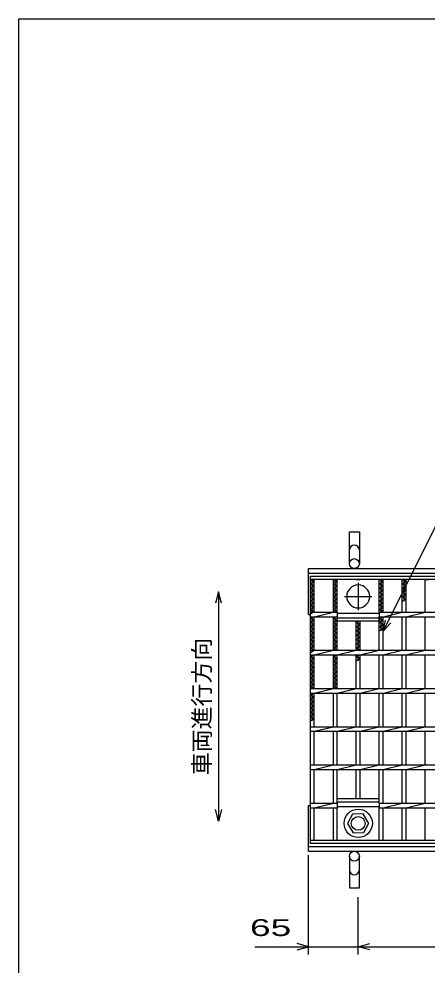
# Model space of a CAD drawing. Units: millimetres, scale not verified. Extents: x -1820 to 1731, y -1282 to 1054.
# Drawn here: x -1729 to -1196, y -185 to 1054 of the extents above; entities that cross this region are included whole.
import ezdxf
from ezdxf.enums import TextEntityAlignment as Align

# ---------------------------------------------------------------- set-up
doc = ezdxf.new("R2010")
doc.units = ezdxf.units.MM
doc.header["$LTSCALE"] = 10
doc.linetypes.add('CHAIN', pattern=[18.5, 12, -1.5, 3.5, -1.5])
for name, color, linetype, lineweight in [('0_2', 150, 'Continuous', 25), ('16', 3, 'Continuous', 25), ('19', 6, 'Continuous', 25), ('22', 4, 'Continuous', 25)]:
    doc.layers.add(name, color=color, linetype=linetype, lineweight=lineweight)
doc.styles.add('ベクトル', font='')
doc.styles.get('ベクトル').set_extended_font_data('ベクトル')

msp = doc.modelspace()

# ---------------------------------------------------------------- linework, layer by layer
at = {"layer": '0_2'}
for p, q in [((-1729, -1146.5), (-1729, 1053.5)), ((-1729, 1053.5), (1731, 1053.5))]:
    msp.add_line(p, q, dxfattribs=at)
at = {"layer": '16'}
for p, q in [((-1348, 324), (-353, 324)), ((-1348, 319.5), (-1348, 324)), ((-353, 319.5), (-1348, 319.5)), ((-1348, -21.5), (-1348, 319.5)), ((-1348, 319.5), (-1343, 319.5)), ((-1343, 316.7), (-1348, 319.5)), ((-1348, 313.9), (-1343, 316.7)), ((-1343, 311.1), (-1348, 313.9)), ((-1348, 308.3), (-1343, 311.1)), ((-1345.5, 277), (-1345.5, 319.5)), ((-1343, 277), (-1343, 319.5)), ((-1318, 277), (-1318, 319.5)), ((-1318, 319.5), (-1313, 319.5)), ((-1313, 316.7), (-1318, 319.5)), ((-1318, 313.9), (-1313, 316.7)), ((-1313, 311.1), (-1318, 313.9)), ((-1318, 308.3), (-1313, 311.1)), ((-1315.5, 277), (-1315.5, 319.5)), ((-1313, 277), (-1313, 319.5)), ((-1288, 319.5), (-1283, 319.5)), ((-1258, 277), (-1258, 319.5)), ((-1258, 319.5), (-1253, 319.5)), ((-1253, 316.7), (-1258, 319.5)), ((-1258, 313.9), (-1253, 316.7)), ((-1253, 311.1), (-1258, 313.9)), ((-1258, 308.3), (-1253, 311.1)), ((-1255.5, 277), (-1255.5, 319.5)), ((-1253, 277), (-1253, 319.5)), ((-1228, 277), (-1228, 319.5)), ((-1228, 319.5), (-1223, 319.5)), ((-1223, 316.7), (-1228, 319.5)), ((-1228, 313.9), (-1223, 316.7)), ((-1223, 311.1), (-1228, 313.9)), ((-1228, 308.3), (-1223, 311.1)), ((-1225.5, 291.5), (-1225.5, 319.5)), ((-1223, 277), (-1223, 319.5)), ((-1198, 277), (-1198, 319.5)), ((-1198, 319.5), (-1193, 319.5)), ((-1343, 305.5), (-1348, 308.3)), ((-1348, 302.7), (-1343, 305.5)), ((-1343, 299.9), (-1348, 302.7)), ((-1348, 297.1), (-1343, 299.9)), ((-1313, 305.5), (-1318, 308.3)), ((-1318, 302.7), (-1313, 305.5)), ((-1313, 299.9), (-1318, 302.7)), ((-1318, 297.1), (-1313, 299.9)), ((-1253, 305.5), (-1258, 308.3)), ((-1258, 302.7), (-1253, 305.5)), ((-1253, 299.9), (-1258, 302.7)), ((-1258, 297.1), (-1253, 299.9)), ((-1223, 305.5), (-1228, 308.3)), ((-1228, 302.7), (-1223, 305.5)), ((-1223, 299.9), (-1228, 302.7)), ((-1228, 297.1), (-1223, 299.9)), ((-1343, 294.3), (-1348, 297.1)), ((-1348, 291.5), (-1343, 294.3)), ((-1343, 288.7), (-1348, 291.5)), ((-1348, 285.9), (-1343, 288.7)), ((-1343, 283.1), (-1348, 285.9)), ((-1313, 294.3), (-1318, 297.1)), ((-1318, 291.5), (-1313, 294.3)), ((-1313, 288.7), (-1318, 291.5)), ((-1318, 285.9), (-1313, 288.7)), ((-1313, 283.1), (-1318, 285.9)), ((-1253, 294.3), (-1258, 297.1)), ((-1258, 291.5), (-1253, 294.3)), ((-1253, 288.7), (-1258, 291.5)), ((-1258, 285.9), (-1253, 288.7)), ((-1253, 283.1), (-1258, 285.9)), ((-1223, 294.3), (-1228, 297.1)), ((-1228, 291.5), (-1223, 294.3)), ((-1348, 280.3), (-1343, 283.1)), ((-1343, 277.5), (-1348, 280.3)), ((-1348, 274.7), (-1343, 277.5)), ((-1348, 277), (-1313, 277)), ((-1348, 271), (-1348, 277)), ((-1343, 271), (-1318, 277)), ((-1318, 280.3), (-1313, 283.1)), ((-1313, 277.5), (-1318, 280.3)), ((-1313.89, 277), (-1313, 277.5)), ((-1313, 277), (-1313, 271)), ((-1313, 275.5), (-1258, 275.5)), ((-1258, 280.3), (-1253, 283.1)), ((-1253, 277.5), (-1258, 280.3)), ((-1258, 277), (-443, 277)), ((-1258, 277), (-1258, 271)), ((-1253.89, 277), (-1253, 277.5)), ((-1253, 271), (-1228, 277)), ((-1223, 271), (-1198, 277)), ((-1348, 271), (-1313, 271)), ((-1348, 269.1), (-1344.61, 271)), ((-1343, 266.3), (-1348, 269.1)), ((-1348, 263.5), (-1343, 266.3)), ((-1343, 260.7), (-1348, 263.5)), ((-1348, 257.9), (-1343, 260.7)), ((-1345.5, 227), (-1345.5, 271)), ((-1343, 227), (-1343, 271)), ((-1318, 227), (-1318, 271)), ((-1318, 269.1), (-1314.61, 271)), ((-1313, 266.3), (-1318, 269.1)), ((-1318, 263.5), (-1313, 266.3)), ((-1313, 260.7), (-1318, 263.5)), ((-1318, 257.9), (-1313, 260.7)), ((-1315.5, 227), (-1315.5, 271)), ((-1313, 227), (-1313, 271)), ((-1313, 269.5), (-1258, 269.5)), ((-1313, 265), (-1313, 269.5)), ((-1258, 265), (-1313, 265)), ((-1288, 227), (-1288, 265)), ((-1288, 263.5), (-1285.32, 265)), ((-1283, 260.7), (-1288, 263.5)), ((-1288, 257.9), (-1283, 260.7)), ((-1285.5, 227), (-1285.5, 265)), ((-1283, 227), (-1283, 265)), ((-1258, 271), (-443, 271)), ((-1258, 227), (-1258, 271)), ((-1258, 269.1), (-1254.61, 271)), ((-1258, 269.5), (-1258, 265)), ((-1253, 266.3), (-1258, 269.1)), ((-1258, 263.5), (-1253, 266.3)), ((-1253, 260.7), (-1258, 263.5)), ((-1258, 257.9), (-1253, 260.7)), ((-1255.5, 252.3), (-1255.5, 271)), ((-1253, 227), (-1253, 271)), ((-1228, 227), (-1228, 271)), ((-1223, 227), (-1223, 271)), ((-1198, 227), (-1198, 271)), ((-1343, 255.1), (-1348, 257.9)), ((-1348, 252.3), (-1343, 255.1)), ((-1343, 249.5), (-1348, 252.3)), ((-1348, 246.7), (-1343, 249.5)), ((-1313, 255.1), (-1318, 257.9)), ((-1318, 252.3), (-1313, 255.1)), ((-1313, 249.5), (-1318, 252.3)), ((-1318, 246.7), (-1313, 249.5)), ((-1283, 255.1), (-1288, 257.9)), ((-1288, 252.3), (-1283, 255.1)), ((-1283, 249.5), (-1288, 252.3)), ((-1288, 246.7), (-1283, 249.5)), ((-1253, 255.1), (-1258, 257.9)), ((-1258, 252.3), (-1253, 255.1)), ((-1343, 243.9), (-1348, 246.7)), ((-1348, 241.1), (-1343, 243.9)), ((-1343, 238.3), (-1348, 241.1)), ((-1348, 235.5), (-1343, 238.3)), ((-1343, 232.7), (-1348, 235.5)), ((-1313, 243.9), (-1318, 246.7)), ((-1318, 241.1), (-1313, 243.9)), ((-1313, 238.3), (-1318, 241.1)), ((-1318, 235.5), (-1313, 238.3)), ((-1313, 232.7), (-1318, 235.5)), ((-1283, 243.9), (-1288, 246.7)), ((-1288, 241.1), (-1283, 243.9)), ((-1283, 238.3), (-1288, 241.1)), ((-1288, 235.5), (-1283, 238.3)), ((-1283, 232.7), (-1288, 235.5)), ((-1348, 229.9), (-1343, 232.7)), ((-1343, 227.1), (-1348, 229.9)), ((-1348, 224.3), (-1343, 227.1)), ((-1348, 227), (-353, 227)), ((-1348, 221), (-1348, 227)), ((-1343, 221), (-1318, 227)), ((-1318, 229.9), (-1313, 232.7)), ((-1313, 227.1), (-1318, 229.9)), ((-1313.18, 227), (-1313, 227.1)), ((-1313, 221), (-1288, 227)), ((-1288, 229.9), (-1283, 232.7)), ((-1283, 227.1), (-1288, 229.9)), ((-1283.18, 227), (-1283, 227.1)), ((-1283, 221), (-1258, 227)), ((-1253, 221), (-1228, 227)), ((-1223, 221), (-1198, 227)), ((-1348, 221), (-353, 221)), ((-1348, 218.7), (-1343.89, 221)), ((-1343, 215.9), (-1348, 218.7)), ((-1348, 213.1), (-1343, 215.9)), ((-1343, 210.3), (-1348, 213.1)), ((-1345.5, 177), (-1345.5, 221)), ((-1343, 177), (-1343, 221)), ((-1318, 177), (-1318, 221)), ((-1318, 218.7), (-1313.89, 221)), ((-1313, 215.9), (-1318, 218.7)), ((-1318, 213.1), (-1313, 215.9)), ((-1313, 210.3), (-1318, 213.1)), ((-1315.5, 177), (-1315.5, 221)), ((-1313, 177), (-1313, 221)), ((-1288, 177), (-1288, 221)), ((-1288, 218.7), (-1283.89, 221)), ((-1283, 215.9), (-1288, 218.7)), ((-1288, 213.1), (-1283, 215.9)), ((-1285.5, 213.1), (-1285.5, 221)), ((-1283, 177), (-1283, 221)), ((-1258, 177), (-1258, 221)), ((-1253, 177), (-1253, 221)), ((-1228, 177), (-1228, 221)), ((-1223, 177), (-1223, 221)), ((-1198, 177), (-1198, 221)), ((-1348, 207.5), (-1343, 210.3)), ((-1343, 204.7), (-1348, 207.5)), ((-1348, 201.9), (-1343, 204.7)), ((-1343, 199.1), (-1348, 201.9)), ((-1348, 196.3), (-1343, 199.1)), ((-1318, 207.5), (-1313, 210.3)), ((-1313, 204.7), (-1318, 207.5)), ((-1318, 201.9), (-1313, 204.7)), ((-1313, 199.1), (-1318, 201.9)), ((-1318, 196.3), (-1313, 199.1)), ((-1343, 193.5), (-1348, 196.3)), ((-1348, 190.7), (-1343, 193.5)), ((-1343, 187.9), (-1348, 190.7)), ((-1348, 185.1), (-1343, 187.9)), ((-1313, 193.5), (-1318, 196.3)), ((-1318, 190.7), (-1313, 193.5)), ((-1313, 187.9), (-1318, 190.7)), ((-1318, 185.1), (-1313, 187.9)), ((-1343, 182.3), (-1348, 185.1)), ((-1348, 179.5), (-1343, 182.3)), ((-1343.54, 177), (-1348, 179.5)), ((-1348, 177), (-353, 177)), ((-1348, 171), (-1348, 177)), ((-1343, 171), (-1318, 177)), ((-1313, 182.3), (-1318, 185.1)), ((-1318, 179.5), (-1313, 182.3)), ((-1313.54, 177), (-1318, 179.5)), ((-1313, 171), (-1288, 177)), ((-1283, 171), (-1258, 177)), ((-1253, 171), (-1228, 177)), ((-1223, 171), (-1198, 177)), ((-1348, 171), (-353, 171)), ((-1348, 168.3), (-1343.18, 171)), ((-1343, 165.5), (-1348, 168.3)), ((-1348, 162.7), (-1343, 165.5)), ((-1343, 159.9), (-1348, 162.7)), ((-1345.5, 134.7), (-1345.5, 171)), ((-1343, 127), (-1343, 171)), ((-1318, 127), (-1318, 171)), ((-1313, 127), (-1313, 171)), ((-1288, 127), (-1288, 171)), ((-1283, 127), (-1283, 171)), ((-1258, 127), (-1258, 171)), ((-1253, 127), (-1253, 171)), ((-1228, 127), (-1228, 171)), ((-1223, 127), (-1223, 171)), ((-1198, 127), (-1198, 171)), ((-1348, 157.1), (-1343, 159.9)), ((-1343, 154.3), (-1348, 157.1)), ((-1348, 151.5), (-1343, 154.3)), ((-1343, 148.7), (-1348, 151.5)), ((-1348, 145.9), (-1343, 148.7)), ((-1343, 143.1), (-1348, 145.9)), ((-1348, 140.3), (-1343, 143.1)), ((-1343, 137.5), (-1348, 140.3)), ((-1348, 134.7), (-1343, 137.5)), ((-1348, 127), (-353, 127)), ((-1348, 121), (-1348, 127)), ((-1343, 121), (-1318, 127)), ((-1313, 121), (-1288, 127)), ((-1283, 121), (-1258, 127)), ((-1253, 121), (-1228, 127)), ((-1223, 121), (-1198, 127)), ((-1348, 121), (-353, 121)), ((-1343, 77), (-1343, 121)), ((-1318, 77), (-1318, 121)), ((-1313, 77), (-1313, 121)), ((-1288, 77), (-1288, 121)), ((-1283, 77), (-1283, 121)), ((-1258, 77), (-1258, 121)), ((-1253, 77), (-1253, 121)), ((-1228, 77), (-1228, 121)), ((-1223, 77), (-1223, 121)), ((-1198, 77), (-1198, 121)), ((-1348, 77), (-353, 77)), ((-1348, 71), (-1348, 77)), ((-1343, 71), (-1318, 77)), ((-1313, 71), (-1288, 77)), ((-1283, 71), (-1258, 77)), ((-1253, 71), (-1228, 77)), ((-1223, 71), (-1198, 77)), ((-1348, 71), (-353, 71)), ((-1343, 27), (-1343, 71)), ((-1318, 27), (-1318, 71)), ((-1313, 27), (-1313, 71)), ((-1288, 33), (-1288, 71)), ((-1283, 33), (-1283, 71)), ((-1258, 27), (-1258, 71)), ((-1253, 27), (-1253, 71)), ((-1228, 27), (-1228, 71)), ((-1223, 27), (-1223, 71)), ((-1198, 27), (-1198, 71)), ((-1348, 27), (-1313, 27)), ((-1348, 21), (-1348, 27)), ((-1343, 21), (-1318, 27)), ((-1313, 33), (-1258, 33)), ((-1313, 28.5), (-1313, 33)), ((-1313, 28.5), (-1258, 28.5)), ((-1313, 27), (-1313, 21)), ((-1258, 28.5), (-1258, 33)), ((-1258, 27), (-443, 27)), ((-1258, 27), (-1258, 21)), ((-1253, 21), (-1228, 27)), ((-1223, 21), (-1198, 27)), ((-1348, 21), (-1313, 21)), ((-1343, -21.5), (-1343, 21)), ((-1318, -21.5), (-1318, 21)), ((-1313, 22.5), (-1258, 22.5)), ((-1313, -21.5), (-1313, 21)), ((-1292.79, 12.45), (-1299.5, 0.16)), ((-1278.8, 12.79), (-1292.79, 12.45)), ((-1271.5, 0.5), (-1278.8, 12.79)), ((-1258, 21), (-443, 21)), ((-1258, -21.5), (-1258, 21)), ((-1253, -21.5), (-1253, 21)), ((-1228, -21.5), (-1228, 21)), ((-1223, -21.5), (-1223, 21)), ((-1198, -21.5), (-1198, 21)), ((-1299.5, 0.16), (-1292.2, -11.79)), ((-1278.21, -11.45), (-1271.5, 0.84)), ((-1292.2, -11.79), (-1278.21, -11.45)), ((-1348, -21.5), (-353, -21.5)), ((-1348, -26), (-1348, -21.5)), ((-1348, -21.5), (-1343, -21.5)), ((-1318, -21.5), (-1313, -21.5)), ((-1288, -21.5), (-1283, -21.5)), ((-1258, -21.5), (-1253, -21.5)), ((-1228, -21.5), (-1223, -21.5)), ((-1198, -21.5), (-1193, -21.5)), ((-353, -26), (-1348, -26))]:
    msp.add_line(p, q, dxfattribs=at)
at = {"layer": '16', "linetype": 'CHAIN'}
for p, q in [((-1285.5, 315.5), (-1285.5, 279.5)), ((-1303.5, 297.5), (-1267.5, 297.5))]:
    msp.add_line(p, q, dxfattribs=at)
at = {"layer": '16'}
for radius in [18.5, 9]:
    msp.add_circle((-1285.5, 0.5), radius, dxfattribs=at)
for start, end in [(90, 270), (270, 90)]:
    msp.add_arc((-1285.5, 297.5), 15, start, end, dxfattribs=at)
at = {"layer": '19'}
for p, q in [((-1297, 340.5), (-1297, 382.12)), ((-1297, 382.12), (-1284, 382.12)), ((-1284, 382.12), (-1284, 340.5)), ((-1350.5, 334), (-350.5, 334)), ((-1350.5, 274), (-1350.5, 334)), ((-1350.5, 328), (-350.5, 328)), ((-1350.5, 274), (-1348, 274)), ((-1350.5, -36), (-1350.5, 24)), ((-1350.5, 24), (-1348, 24)), ((-1350.5, -30), (-350.5, -30)), ((-1350.5, -36), (-350.5, -36)), ((-1297, -42.5), (-1297, -84.12)), ((-1284, -84.12), (-1284, -42.5)), ((-1297, -84.12), (-1284, -84.12))]:
    msp.add_line(p, q, dxfattribs=at)
for centre in [(-1290.5, 340.5), (-1290.5, -42.5)]:
    msp.add_circle(centre, 6.5, dxfattribs=at)
for centre, start, end in [((-1290.5, 358.34), 0, 180), ((-1290.5, -60.34), 180, 0)]:
    msp.add_arc(centre, 6.5, start, end, dxfattribs=at)
at = {"layer": '22'}
for p, q in [((-1253, 252), (-1070.75, 616.5)), ((-1468, 303.5), (-1472, 288.5)), ((-1464, 288.5), (-1468, 303.5)), ((-1468, 303.5), (-1468, 3.5)), ((-1253, 252), (-1250, 266.6)), ((-1253, 252), (-1243, 263)), ((-1468, 3.5), (-1472, 18.5)), ((-1464, 18.5), (-1468, 3.5)), ((-1350.5, -171), (-1350.5, -41)), ((-1285.5, -171), (-1285.5, -96)), ((-1420.5, -161), (-1350.5, -161)), ((-1350.5, -161), (-1365.5, -157)), ((-1365.5, -165), (-1350.5, -161)), ((-1350.5, -161), (-1285.5, -161)), ((-1285.5, -161), (-1270.5, -157)), ((-1270.5, -165), (-1285.5, -161)), ((-1285.5, -161), (-415.5, -161))]:
    msp.add_line(p, q, dxfattribs=at)

# ---------------------------------------------------------------- texts
at = {"layer": '22', "color": 2, "style": 'ベクトル'}
msp.add_text('車両進行方向', height=21.99, rotation=90, dxfattribs=at).set_placement((-1490, 63.5), align=Align.MIDDLE_LEFT)
at = {"layer": '22', "color": 2, "style": 'ベクトル', "width": 1.65}
msp.add_text(' 65 ', height=21.99, dxfattribs=at).set_placement((-1440.5, -136), align=Align.MIDDLE_LEFT)

doc.saveas('drawing.dxf')
